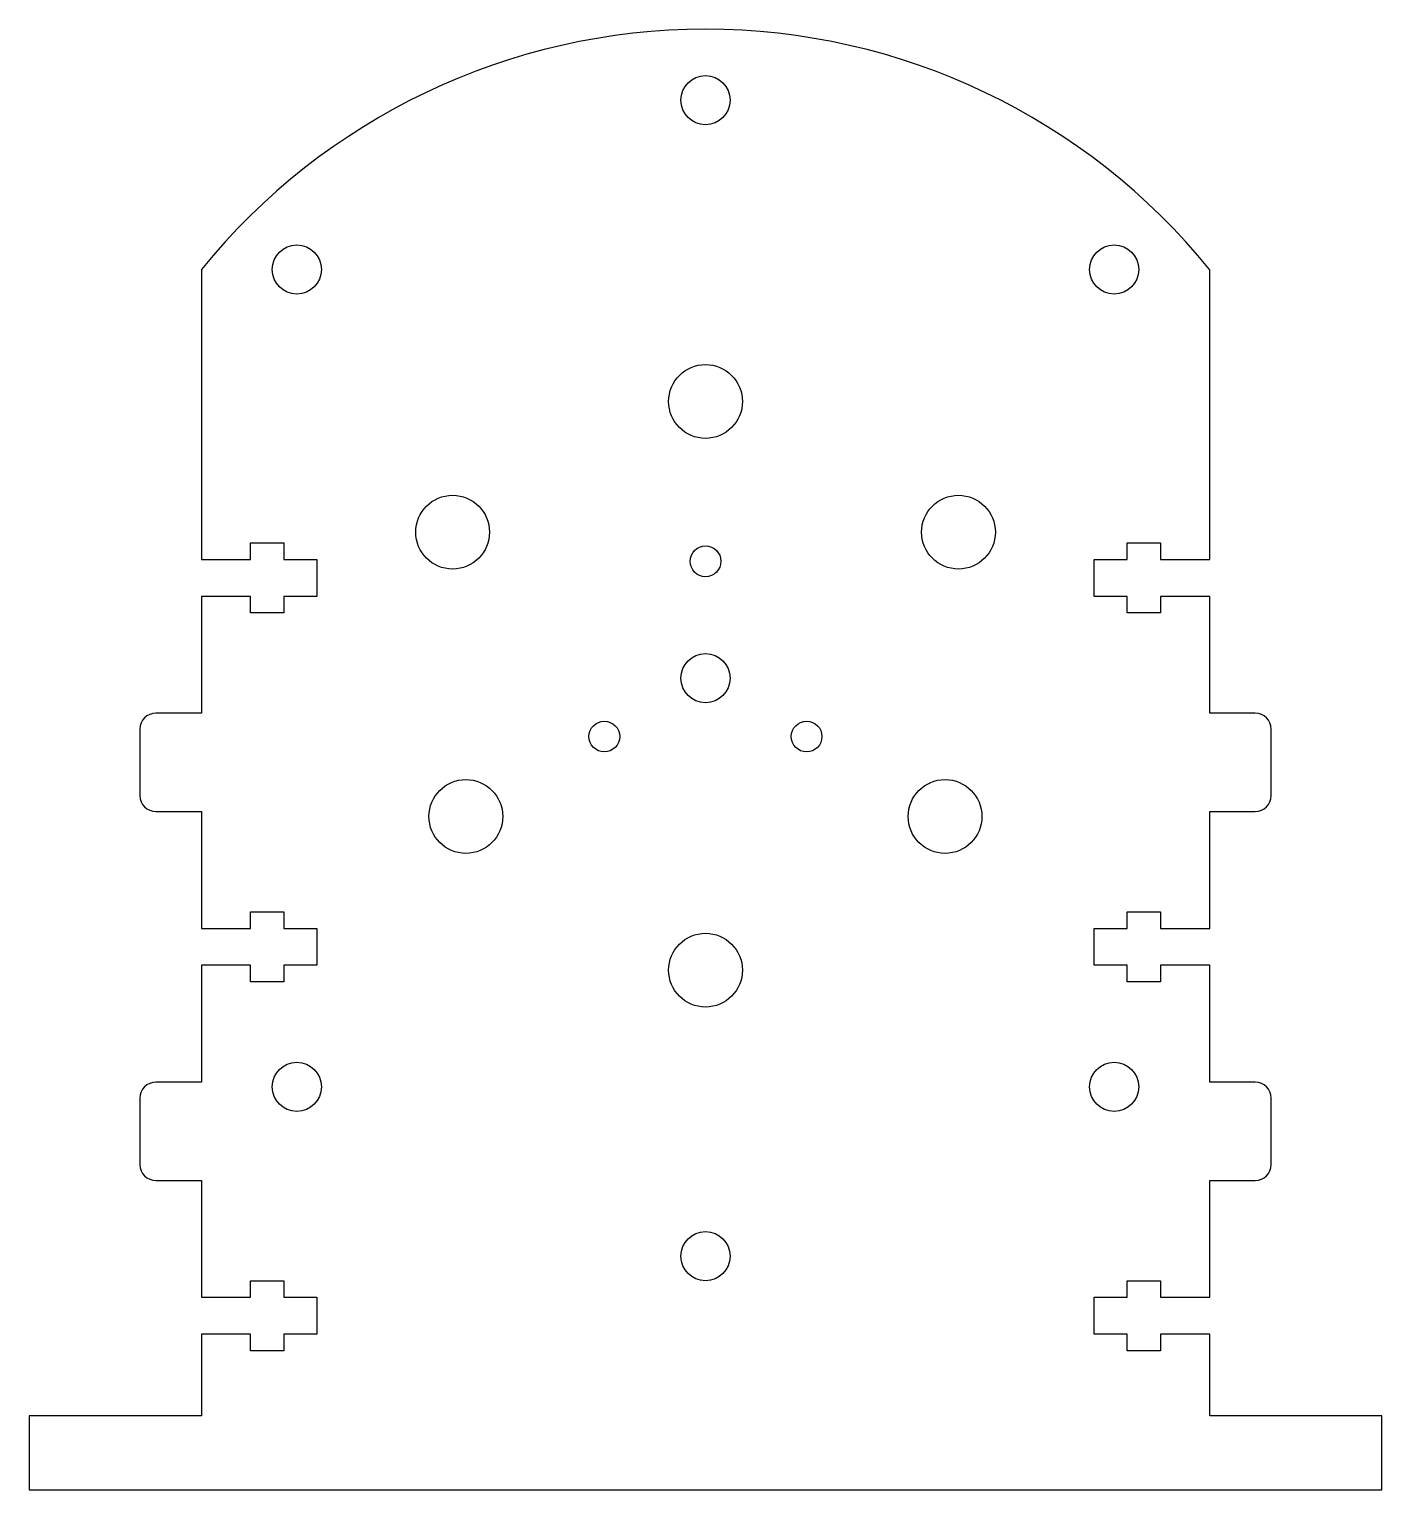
# Model space of a CAD drawing. Header units: millimetres. Extents: x -70 to 40, y -68 to 51.
import ezdxf

# ---------------------------------------------------------------- set-up
doc = ezdxf.new("R2010")
doc.units = ezdxf.units.MM

msp = doc.modelspace()

# ---------------------------------------------------------------- linework, layer by layer
at = {"color": 7, "linetype": 'Continuous', "lineweight": 25}
for p, q in [((-55.96, 31.72), (-55.96, 8.15)), ((26.04, 8.15), (26.04, 31.72)), ((-51.96, 9.5), (-49.26, 9.5)), ((-51.96, 8.15), (-51.96, 9.5)), ((-49.26, 9.5), (-49.26, 8.15)), ((19.34, 9.5), (22.04, 9.5)), ((19.34, 8.15), (19.34, 9.5)), ((22.04, 9.5), (22.04, 8.15)), ((-55.96, 8.15), (-51.96, 8.15)), ((-49.26, 8.15), (-46.56, 8.15)), ((-46.56, 8.15), (-46.56, 5.15)), ((16.64, 8.15), (19.34, 8.15)), ((16.64, 5.15), (16.64, 8.15)), ((22.04, 8.15), (26.04, 8.15)), ((-55.96, 5.15), (-55.96, -4.35)), ((-51.96, 5.15), (-55.96, 5.15)), ((-51.96, 3.8), (-51.96, 5.15)), ((-49.26, 5.15), (-49.26, 3.8)), ((-46.56, 5.15), (-49.26, 5.15)), ((19.34, 5.15), (16.64, 5.15)), ((19.34, 3.8), (19.34, 5.15)), ((22.04, 5.15), (22.04, 3.8)), ((26.04, 5.15), (22.04, 5.15)), ((26.04, -4.35), (26.04, 5.15)), ((-49.26, 3.8), (-51.96, 3.8)), ((22.04, 3.8), (19.34, 3.8)), ((-55.96, -4.35), (-59.66, -4.35)), ((29.74, -4.35), (26.04, -4.35)), ((-60.96, -5.65), (-60.96, -11.05)), ((31.04, -11.05), (31.04, -5.65)), ((-59.66, -12.35), (-55.96, -12.35)), ((-55.96, -12.35), (-55.96, -21.85)), ((26.04, -12.35), (29.74, -12.35)), ((26.04, -21.85), (26.04, -12.35)), ((-51.96, -20.5), (-49.26, -20.5)), ((-51.96, -21.85), (-51.96, -20.5)), ((-49.26, -20.5), (-49.26, -21.85)), ((19.34, -20.5), (22.04, -20.5)), ((19.34, -21.85), (19.34, -20.5)), ((22.04, -20.5), (22.04, -21.85)), ((-55.96, -21.85), (-51.96, -21.85)), ((-49.26, -21.85), (-46.56, -21.85)), ((-46.56, -21.85), (-46.56, -24.85)), ((16.64, -21.85), (19.34, -21.85)), ((16.64, -24.85), (16.64, -21.85)), ((22.04, -21.85), (26.04, -21.85)), ((-55.96, -24.85), (-55.96, -34.35)), ((-51.96, -24.85), (-55.96, -24.85)), ((-51.96, -26.2), (-51.96, -24.85)), ((-49.26, -24.85), (-49.26, -26.2)), ((-46.56, -24.85), (-49.26, -24.85)), ((19.34, -24.85), (16.64, -24.85)), ((19.34, -26.2), (19.34, -24.85)), ((22.04, -24.85), (22.04, -26.2)), ((26.04, -24.85), (22.04, -24.85)), ((26.04, -34.35), (26.04, -24.85)), ((-49.26, -26.2), (-51.96, -26.2)), ((22.04, -26.2), (19.34, -26.2)), ((-55.96, -34.35), (-59.66, -34.35)), ((29.74, -34.35), (26.04, -34.35)), ((-60.96, -35.65), (-60.96, -41.05)), ((31.04, -41.05), (31.04, -35.65)), ((-59.66, -42.35), (-55.96, -42.35)), ((-55.96, -42.35), (-55.96, -51.85)), ((26.04, -42.35), (29.74, -42.35)), ((26.04, -51.85), (26.04, -42.35)), ((-51.96, -50.5), (-49.26, -50.5)), ((-51.96, -51.85), (-51.96, -50.5)), ((-49.26, -50.5), (-49.26, -51.85)), ((19.34, -50.5), (22.04, -50.5)), ((19.34, -51.85), (19.34, -50.5)), ((22.04, -50.5), (22.04, -51.85)), ((-55.96, -51.85), (-51.96, -51.85)), ((-49.26, -51.85), (-46.56, -51.85)), ((-46.56, -51.85), (-46.56, -54.85)), ((16.64, -51.85), (19.34, -51.85)), ((16.64, -54.85), (16.64, -51.85)), ((22.04, -51.85), (26.04, -51.85)), ((-55.96, -54.85), (-55.96, -61.5)), ((-51.96, -54.85), (-55.96, -54.85)), ((-51.96, -56.2), (-51.96, -54.85)), ((-49.26, -54.85), (-49.26, -56.2)), ((-46.56, -54.85), (-49.26, -54.85)), ((19.34, -54.85), (16.64, -54.85)), ((19.34, -56.2), (19.34, -54.85)), ((22.04, -54.85), (22.04, -56.2)), ((26.04, -54.85), (22.04, -54.85)), ((26.04, -61.5), (26.04, -54.85)), ((-49.26, -56.2), (-51.96, -56.2)), ((22.04, -56.2), (19.34, -56.2)), ((-69.96, -61.5), (-69.96, -67.5)), ((-55.96, -61.5), (-69.96, -61.5)), ((40.04, -61.5), (26.04, -61.5)), ((40.04, -67.5), (40.04, -61.5)), ((-69.96, -67.5), (40.04, -67.5))]:
    msp.add_line(p, q, dxfattribs=at)
for centre, radius in [((-14.96, 45.5), 2), ((-48.2, 31.73), 2), ((18.27, 31.73), 2), ((-14.96, 21), 3), ((-35.53, 10.37), 3), ((5.61, 10.37), 3), ((-14.96, 8), 1.25), ((-14.96, -1.5), 2), ((-23.19, -6.25), 1.25), ((-6.74, -6.25), 1.25), ((-34.45, -12.75), 3), ((4.52, -12.75), 3), ((-14.96, -25.25), 3), ((-48.2, -34.74), 2), ((18.27, -34.74), 2), ((-14.96, -48.5), 2)]:
    msp.add_circle(centre, radius, dxfattribs=at)
for centre, radius, start, end in [((-14.96, -1.5), 52.77, 39.0214, 140.9786), ((-59.66, -5.65), 1.3, 90, 180), ((29.74, -5.65), 1.3, 0, 90), ((-59.66, -11.05), 1.3, 180, 270), ((29.74, -11.05), 1.3, 270, 0), ((-59.66, -35.65), 1.3, 90, 180), ((29.74, -35.65), 1.3, 0, 90), ((-59.66, -41.05), 1.3, 180, 270), ((29.74, -41.05), 1.3, 270, 0)]:
    msp.add_arc(centre, radius, start, end, dxfattribs=at)

doc.saveas('drawing.dxf')
